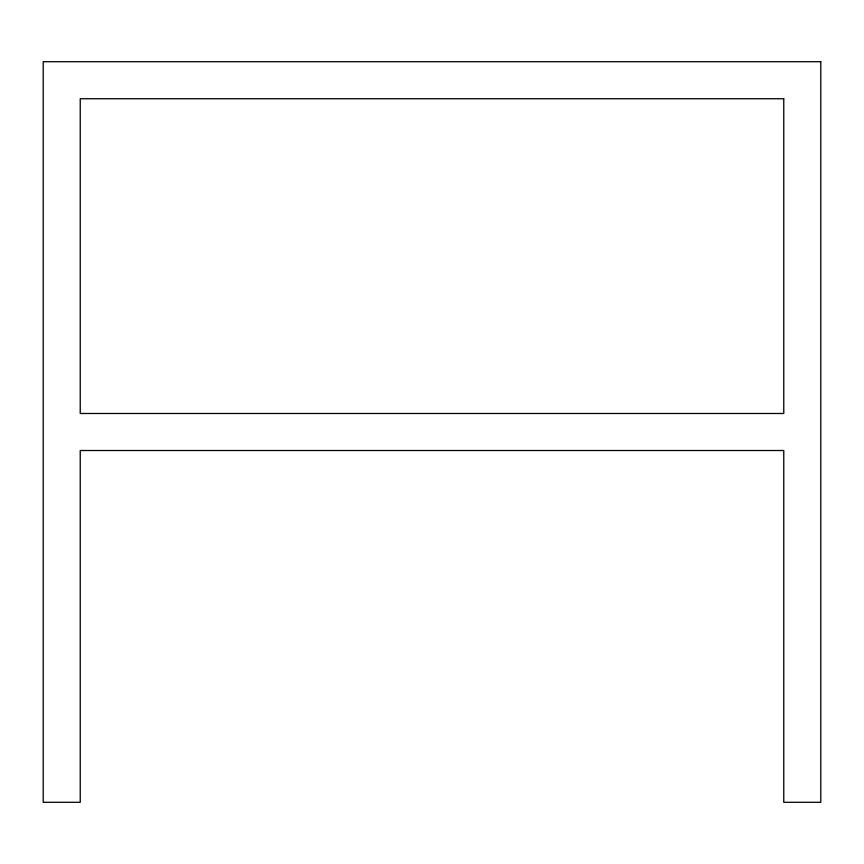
<?xml version="1.0" encoding="UTF-8"?>
<svg xmlns="http://www.w3.org/2000/svg" width="864" height="864" viewBox="0 0 864 864"><rect width="100%" height="100%" fill="white"/><g stroke="black" fill="none" stroke-linecap="round" stroke-linejoin="round"><path stroke-width="1.3" d="M820.8 61.711L43.2 61.711L43.2 802.289L80.233 802.289L80.233 450.511L783.767 450.511L783.767 802.289L820.8 802.289L820.8 61.711M783.767 98.744L80.233 98.744L80.233 413.489L783.767 413.489L783.767 98.744"/></g></svg>
